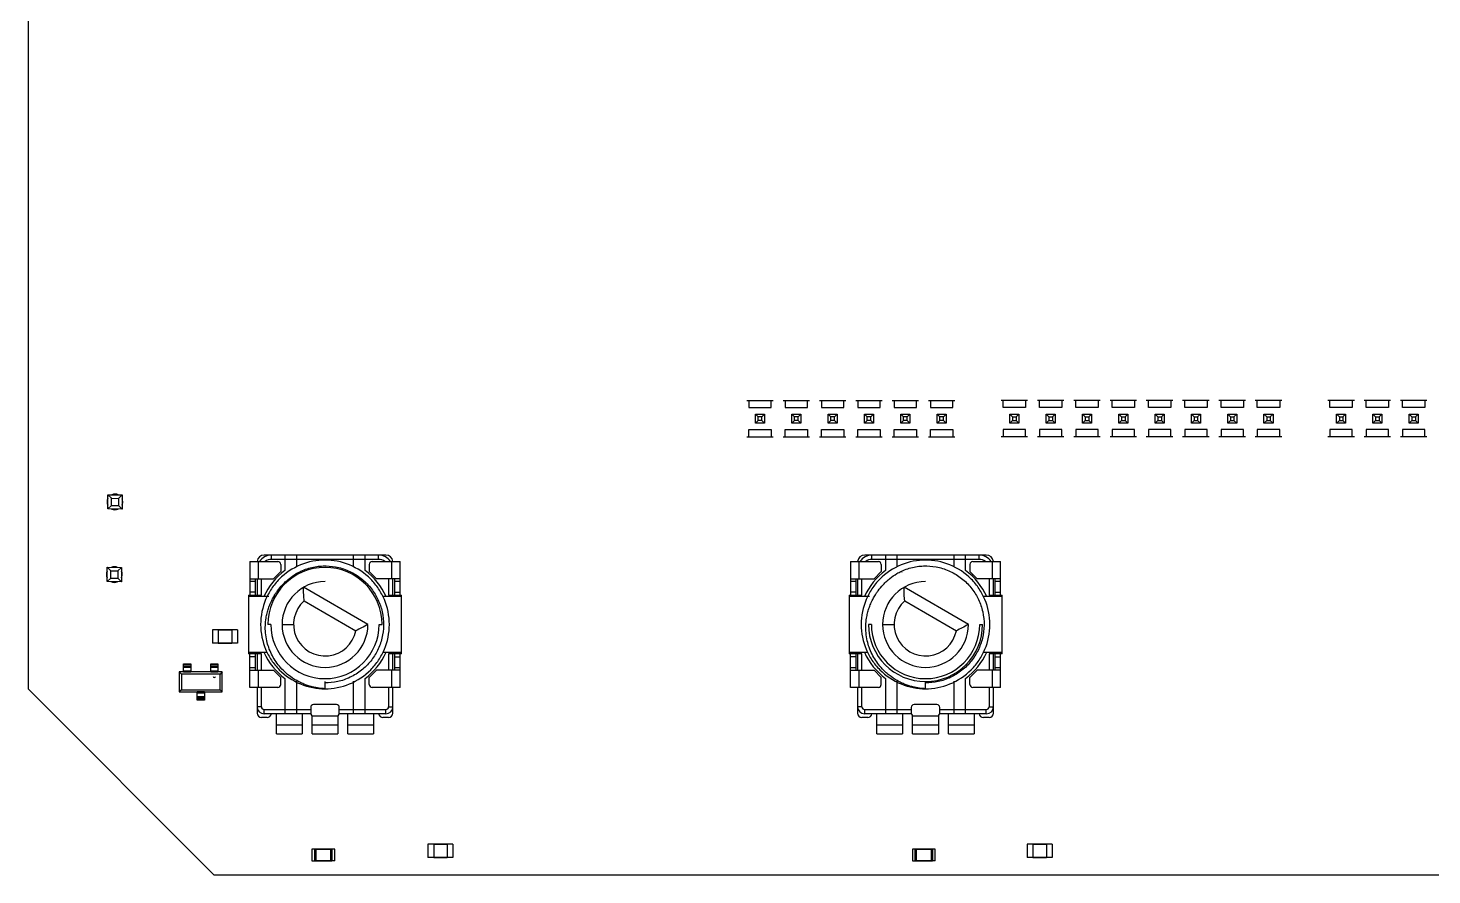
# Model space of a CAD drawing. Header units: millimetres. Extents: x -189 to 189, y -59 to 60.
# Drawn here: x -188.9 to -90.7, y -58.7 to 0.5 of the extents above; entities that cross this region are included whole.
import ezdxf

# ---------------------------------------------------------------- set-up
doc = ezdxf.new("R2010")
doc.units = ezdxf.units.MM

msp = doc.modelspace()

# ---------------------------------------------------------------- linework, layer by layer
at = {"color": 7, "linetype": 'Continuous', "lineweight": 25}
for p, q in [((-188.912, 45.74), (-188.912, -45.735)), ((-138.644, -25.557), (-136.795, -25.557)), ((-138.501, -25.557), (-138.501, -26.057)), ((-138.501, -26.057), (-136.938, -26.057)), ((-136.938, -26.057), (-136.938, -25.557)), ((-136.104, -25.557), (-134.255, -25.557)), ((-135.961, -25.557), (-135.961, -26.057)), ((-135.961, -26.057), (-134.398, -26.057)), ((-134.398, -26.057), (-134.398, -25.557)), ((-133.564, -25.557), (-131.715, -25.557)), ((-133.421, -25.557), (-133.421, -26.057)), ((-133.421, -26.057), (-131.858, -26.057)), ((-131.858, -26.057), (-131.858, -25.557)), ((-131.024, -25.557), (-129.175, -25.557)), ((-130.881, -25.557), (-130.881, -26.057)), ((-130.881, -26.057), (-129.318, -26.057)), ((-129.318, -26.057), (-129.318, -25.557)), ((-128.484, -25.557), (-126.635, -25.557)), ((-128.341, -25.557), (-128.341, -26.057)), ((-128.341, -26.057), (-126.778, -26.057)), ((-126.778, -26.057), (-126.778, -25.557)), ((-125.944, -25.557), (-124.095, -25.557)), ((-125.801, -25.557), (-125.801, -26.057)), ((-125.801, -26.057), (-124.238, -26.057)), ((-124.238, -26.057), (-124.238, -25.557)), ((-119.015, -25.557), (-120.864, -25.557)), ((-120.721, -26.057), (-120.721, -25.557)), ((-119.158, -26.057), (-120.721, -26.057)), ((-119.158, -25.557), (-119.158, -26.057)), ((-116.475, -25.557), (-118.324, -25.557)), ((-118.181, -26.057), (-118.181, -25.557)), ((-116.618, -26.057), (-118.181, -26.057)), ((-116.618, -25.557), (-116.618, -26.057)), ((-113.935, -25.557), (-115.784, -25.557)), ((-115.641, -26.057), (-115.641, -25.557)), ((-114.078, -26.057), (-115.641, -26.057)), ((-114.078, -25.557), (-114.078, -26.057)), ((-111.395, -25.557), (-113.244, -25.557)), ((-113.101, -26.057), (-113.101, -25.557)), ((-111.538, -26.057), (-113.101, -26.057)), ((-111.538, -25.557), (-111.538, -26.057)), ((-108.855, -25.557), (-110.704, -25.557)), ((-110.561, -26.057), (-110.561, -25.557)), ((-108.998, -26.057), (-110.561, -26.057)), ((-108.998, -25.557), (-108.998, -26.057)), ((-106.315, -25.557), (-108.164, -25.557)), ((-108.021, -26.057), (-108.021, -25.557)), ((-106.458, -26.057), (-108.021, -26.057)), ((-106.458, -25.557), (-106.458, -26.057)), ((-103.775, -25.557), (-105.624, -25.557)), ((-105.481, -26.057), (-105.481, -25.557)), ((-103.918, -26.057), (-105.481, -26.057)), ((-103.918, -25.557), (-103.918, -26.057)), ((-101.235, -25.557), (-103.084, -25.557)), ((-102.941, -26.057), (-102.941, -25.557)), ((-101.378, -26.057), (-102.941, -26.057)), ((-101.378, -25.557), (-101.378, -26.057)), ((-96.155, -25.557), (-98.004, -25.557)), ((-97.861, -26.057), (-97.861, -25.557)), ((-96.298, -26.057), (-97.861, -26.057)), ((-96.298, -25.557), (-96.298, -26.057)), ((-93.615, -25.557), (-95.464, -25.557)), ((-95.321, -26.057), (-95.321, -25.557)), ((-93.758, -26.057), (-95.321, -26.057)), ((-93.758, -25.557), (-93.758, -26.057)), ((-91.075, -25.557), (-92.924, -25.557)), ((-92.781, -26.057), (-92.781, -25.557)), ((-91.218, -26.057), (-92.781, -26.057)), ((-91.218, -25.557), (-91.218, -26.057)), ((-137.845, -26.702), (-138.035, -26.512)), ((-138.035, -26.512), (-137.405, -26.512)), ((-138.035, -27.142), (-138.035, -26.512)), ((-137.845, -26.952), (-138.035, -27.142)), ((-137.405, -27.142), (-138.035, -27.142)), ((-137.595, -26.702), (-137.845, -26.702)), ((-137.845, -26.952), (-137.845, -26.702)), ((-137.595, -26.952), (-137.845, -26.952)), ((-137.405, -26.512), (-137.595, -26.702)), ((-137.595, -26.952), (-137.595, -26.702)), ((-137.405, -27.142), (-137.595, -26.952)), ((-137.405, -26.512), (-137.405, -27.142)), ((-137.405, -27.142), (-137.405, -27.142)), ((-135.305, -26.702), (-135.495, -26.512)), ((-135.495, -26.512), (-134.865, -26.512)), ((-135.495, -27.142), (-135.495, -26.512)), ((-135.305, -26.952), (-135.495, -27.142)), ((-134.865, -27.142), (-135.495, -27.142)), ((-135.055, -26.702), (-135.305, -26.702)), ((-135.305, -26.952), (-135.305, -26.702)), ((-135.055, -26.952), (-135.305, -26.952)), ((-134.865, -26.512), (-135.055, -26.702)), ((-135.055, -26.952), (-135.055, -26.702)), ((-134.865, -27.142), (-135.055, -26.952)), ((-134.865, -26.512), (-134.865, -27.142)), ((-134.865, -27.142), (-134.865, -27.142)), ((-132.765, -26.702), (-132.955, -26.512)), ((-132.955, -26.512), (-132.325, -26.512)), ((-132.955, -27.142), (-132.955, -26.512)), ((-132.765, -26.952), (-132.955, -27.142)), ((-132.325, -27.142), (-132.955, -27.142)), ((-132.515, -26.702), (-132.765, -26.702)), ((-132.765, -26.952), (-132.765, -26.702)), ((-132.515, -26.952), (-132.765, -26.952)), ((-132.325, -26.512), (-132.515, -26.702)), ((-132.515, -26.952), (-132.515, -26.702)), ((-132.325, -27.142), (-132.515, -26.952)), ((-132.325, -26.512), (-132.325, -27.142)), ((-132.325, -27.142), (-132.325, -27.142)), ((-130.225, -26.702), (-130.415, -26.512)), ((-130.415, -27.142), (-130.415, -26.512)), ((-130.415, -26.512), (-129.785, -26.512)), ((-130.225, -26.952), (-130.415, -27.142)), ((-129.785, -27.142), (-130.415, -27.142)), ((-129.975, -26.702), (-130.225, -26.702)), ((-130.225, -26.952), (-130.225, -26.702)), ((-129.975, -26.952), (-130.225, -26.952)), ((-129.785, -26.512), (-129.975, -26.702)), ((-129.975, -26.952), (-129.975, -26.702)), ((-129.785, -27.142), (-129.975, -26.952)), ((-129.785, -26.512), (-129.785, -27.142)), ((-129.785, -27.142), (-129.785, -27.142)), ((-127.685, -26.702), (-127.875, -26.512)), ((-127.875, -27.142), (-127.875, -26.512)), ((-127.875, -26.512), (-127.245, -26.512)), ((-127.685, -26.952), (-127.875, -27.142)), ((-127.245, -27.142), (-127.875, -27.142)), ((-127.685, -26.952), (-127.685, -26.702)), ((-127.435, -26.702), (-127.685, -26.702)), ((-127.435, -26.952), (-127.685, -26.952)), ((-127.245, -26.512), (-127.435, -26.702)), ((-127.435, -26.952), (-127.435, -26.702)), ((-127.245, -27.142), (-127.435, -26.952)), ((-127.245, -26.512), (-127.245, -27.142)), ((-127.245, -27.142), (-127.245, -27.142)), ((-125.145, -26.702), (-125.335, -26.512)), ((-125.335, -26.512), (-124.705, -26.512)), ((-125.335, -27.142), (-125.335, -26.512)), ((-125.145, -26.952), (-125.335, -27.142)), ((-124.705, -27.142), (-125.335, -27.142)), ((-124.895, -26.702), (-125.145, -26.702)), ((-125.145, -26.952), (-125.145, -26.702)), ((-124.895, -26.952), (-125.145, -26.952)), ((-124.705, -26.512), (-124.895, -26.702)), ((-124.895, -26.952), (-124.895, -26.702)), ((-124.705, -27.142), (-124.895, -26.952)), ((-124.705, -26.512), (-124.705, -27.142)), ((-124.705, -27.142), (-124.705, -27.142)), ((-120.254, -26.512), (-120.064, -26.702)), ((-120.254, -26.512), (-119.624, -26.512)), ((-120.254, -27.142), (-120.254, -26.512)), ((-120.254, -26.512), (-120.254, -26.512)), ((-120.254, -27.142), (-120.064, -26.952)), ((-119.624, -27.142), (-120.254, -27.142)), ((-120.064, -26.702), (-120.064, -26.952)), ((-120.064, -26.702), (-119.814, -26.702)), ((-120.064, -26.952), (-119.814, -26.952)), ((-119.814, -26.702), (-119.624, -26.512)), ((-119.814, -26.702), (-119.814, -26.952)), ((-119.814, -26.952), (-119.624, -27.142)), ((-119.624, -26.512), (-119.624, -27.142)), ((-117.714, -26.512), (-117.524, -26.702)), ((-117.714, -26.512), (-117.084, -26.512)), ((-117.714, -27.142), (-117.714, -26.512)), ((-117.714, -26.512), (-117.714, -26.512)), ((-117.714, -27.142), (-117.524, -26.952)), ((-117.084, -27.142), (-117.714, -27.142)), ((-117.524, -26.702), (-117.524, -26.952)), ((-117.524, -26.702), (-117.274, -26.702)), ((-117.524, -26.952), (-117.274, -26.952)), ((-117.274, -26.702), (-117.084, -26.512)), ((-117.274, -26.702), (-117.274, -26.952)), ((-117.274, -26.952), (-117.084, -27.142)), ((-117.084, -26.512), (-117.084, -27.142)), ((-115.174, -26.512), (-114.984, -26.702)), ((-115.174, -26.512), (-114.544, -26.512)), ((-115.174, -27.142), (-115.174, -26.512)), ((-115.174, -26.512), (-115.174, -26.512)), ((-115.174, -27.142), (-114.984, -26.952)), ((-114.544, -27.142), (-115.174, -27.142)), ((-114.984, -26.702), (-114.984, -26.952)), ((-114.984, -26.702), (-114.734, -26.702)), ((-114.984, -26.952), (-114.734, -26.952)), ((-114.734, -26.702), (-114.544, -26.512)), ((-114.734, -26.702), (-114.734, -26.952)), ((-114.734, -26.952), (-114.544, -27.142)), ((-114.544, -26.512), (-114.544, -27.142)), ((-112.634, -26.512), (-112.444, -26.702)), ((-112.634, -26.512), (-112.004, -26.512)), ((-112.634, -27.142), (-112.634, -26.512)), ((-112.634, -26.512), (-112.634, -26.512)), ((-112.634, -27.142), (-112.444, -26.952)), ((-112.004, -27.142), (-112.634, -27.142)), ((-112.444, -26.702), (-112.444, -26.952)), ((-112.444, -26.702), (-112.194, -26.702)), ((-112.444, -26.952), (-112.194, -26.952)), ((-112.194, -26.702), (-112.004, -26.512)), ((-112.194, -26.702), (-112.194, -26.952)), ((-112.194, -26.952), (-112.004, -27.142)), ((-112.004, -26.512), (-112.004, -27.142)), ((-110.094, -26.512), (-109.904, -26.702)), ((-110.094, -26.512), (-109.464, -26.512)), ((-110.094, -27.142), (-110.094, -26.512)), ((-110.094, -26.512), (-110.094, -26.512)), ((-110.094, -27.142), (-109.904, -26.952)), ((-109.464, -27.142), (-110.094, -27.142)), ((-109.904, -26.702), (-109.904, -26.952)), ((-109.904, -26.702), (-109.654, -26.702)), ((-109.904, -26.952), (-109.654, -26.952)), ((-109.654, -26.702), (-109.464, -26.512)), ((-109.654, -26.702), (-109.654, -26.952)), ((-109.654, -26.952), (-109.464, -27.142)), ((-109.464, -26.512), (-109.464, -27.142)), ((-107.554, -26.512), (-107.364, -26.702)), ((-107.554, -26.512), (-106.924, -26.512)), ((-107.554, -27.142), (-107.554, -26.512)), ((-107.554, -26.512), (-107.554, -26.512)), ((-107.554, -27.142), (-107.364, -26.952)), ((-106.924, -27.142), (-107.554, -27.142)), ((-107.364, -26.702), (-107.364, -26.952)), ((-107.364, -26.702), (-107.114, -26.702)), ((-107.364, -26.952), (-107.114, -26.952)), ((-107.114, -26.702), (-106.924, -26.512)), ((-107.114, -26.702), (-107.114, -26.952)), ((-107.114, -26.952), (-106.924, -27.142)), ((-106.924, -26.512), (-106.924, -27.142)), ((-105.014, -26.512), (-104.824, -26.702)), ((-105.014, -26.512), (-104.384, -26.512)), ((-105.014, -27.142), (-105.014, -26.512)), ((-105.014, -26.512), (-105.014, -26.512)), ((-105.014, -27.142), (-104.824, -26.952)), ((-104.384, -27.142), (-105.014, -27.142)), ((-104.824, -26.702), (-104.824, -26.952)), ((-104.824, -26.702), (-104.574, -26.702)), ((-104.824, -26.952), (-104.574, -26.952)), ((-104.574, -26.702), (-104.384, -26.512)), ((-104.574, -26.702), (-104.574, -26.952)), ((-104.574, -26.952), (-104.384, -27.142)), ((-104.384, -26.512), (-104.384, -27.142)), ((-102.474, -26.512), (-102.284, -26.702)), ((-102.474, -26.512), (-101.844, -26.512)), ((-102.474, -27.142), (-102.474, -26.512)), ((-102.474, -26.512), (-102.474, -26.512)), ((-102.474, -27.142), (-102.284, -26.952)), ((-101.844, -27.142), (-102.474, -27.142)), ((-102.284, -26.702), (-102.284, -26.952)), ((-102.284, -26.702), (-102.034, -26.702)), ((-102.284, -26.952), (-102.034, -26.952)), ((-102.034, -26.702), (-101.844, -26.512)), ((-102.034, -26.702), (-102.034, -26.952)), ((-102.034, -26.952), (-101.844, -27.142)), ((-101.844, -26.512), (-101.844, -27.142)), ((-97.394, -26.512), (-97.204, -26.702)), ((-97.394, -26.512), (-96.764, -26.512)), ((-97.394, -27.142), (-97.394, -26.512)), ((-97.394, -26.512), (-97.394, -26.512)), ((-97.394, -27.142), (-97.204, -26.952)), ((-96.764, -27.142), (-97.394, -27.142)), ((-97.204, -26.702), (-97.204, -26.952)), ((-97.204, -26.702), (-96.954, -26.702)), ((-97.204, -26.952), (-96.954, -26.952)), ((-96.954, -26.702), (-96.764, -26.512)), ((-96.954, -26.702), (-96.954, -26.952)), ((-96.954, -26.952), (-96.764, -27.142)), ((-96.764, -26.512), (-96.764, -27.142)), ((-94.854, -26.512), (-94.664, -26.702)), ((-94.854, -26.512), (-94.224, -26.512)), ((-94.854, -27.142), (-94.854, -26.512)), ((-94.854, -26.512), (-94.854, -26.512)), ((-94.854, -27.142), (-94.664, -26.952)), ((-94.224, -27.142), (-94.854, -27.142)), ((-94.664, -26.702), (-94.664, -26.952)), ((-94.664, -26.702), (-94.414, -26.702)), ((-94.664, -26.952), (-94.414, -26.952)), ((-94.414, -26.702), (-94.224, -26.512)), ((-94.414, -26.702), (-94.414, -26.952)), ((-94.414, -26.952), (-94.224, -27.142)), ((-94.224, -26.512), (-94.224, -27.142)), ((-92.314, -26.512), (-92.124, -26.702)), ((-92.314, -26.512), (-91.684, -26.512)), ((-92.314, -27.142), (-92.314, -26.512)), ((-92.314, -26.512), (-92.314, -26.512)), ((-92.314, -27.142), (-92.124, -26.952)), ((-91.684, -27.142), (-92.314, -27.142)), ((-92.124, -26.702), (-92.124, -26.952)), ((-92.124, -26.702), (-91.874, -26.702)), ((-92.124, -26.952), (-91.874, -26.952)), ((-91.874, -26.702), (-91.684, -26.512)), ((-91.874, -26.702), (-91.874, -26.952)), ((-91.874, -26.952), (-91.684, -27.142)), ((-91.684, -26.512), (-91.684, -27.142)), ((-138.644, -28.097), (-136.795, -28.097)), ((-138.501, -28.097), (-138.501, -27.597)), ((-138.501, -27.597), (-136.938, -27.597)), ((-136.938, -27.597), (-136.938, -28.097)), ((-136.104, -28.097), (-134.255, -28.097)), ((-135.961, -28.097), (-135.961, -27.597)), ((-135.961, -27.597), (-134.398, -27.597)), ((-134.398, -27.597), (-134.398, -28.097)), ((-133.564, -28.097), (-131.715, -28.097)), ((-133.421, -28.097), (-133.421, -27.597)), ((-133.421, -27.597), (-131.858, -27.597)), ((-131.858, -27.597), (-131.858, -28.097)), ((-131.024, -28.097), (-129.175, -28.097)), ((-130.881, -28.097), (-130.881, -27.597)), ((-130.881, -27.597), (-129.318, -27.597)), ((-129.318, -27.597), (-129.318, -28.097)), ((-128.484, -28.097), (-126.635, -28.097)), ((-128.341, -28.097), (-128.341, -27.597)), ((-128.341, -27.597), (-126.778, -27.597)), ((-126.778, -27.597), (-126.778, -28.097)), ((-125.944, -28.097), (-124.095, -28.097)), ((-125.801, -28.097), (-125.801, -27.597)), ((-125.801, -27.597), (-124.238, -27.597)), ((-124.238, -27.597), (-124.238, -28.097)), ((-119.015, -28.097), (-120.864, -28.097)), ((-119.158, -27.597), (-120.721, -27.597)), ((-120.721, -27.597), (-120.721, -28.097)), ((-119.158, -28.097), (-119.158, -27.597)), ((-116.475, -28.097), (-118.324, -28.097)), ((-118.181, -27.597), (-118.181, -28.097)), ((-116.618, -27.597), (-118.181, -27.597)), ((-116.618, -28.097), (-116.618, -27.597)), ((-113.935, -28.097), (-115.784, -28.097)), ((-115.641, -27.597), (-115.641, -28.097)), ((-114.078, -27.597), (-115.641, -27.597)), ((-114.078, -28.097), (-114.078, -27.597)), ((-111.395, -28.097), (-113.244, -28.097)), ((-113.101, -27.597), (-113.101, -28.097)), ((-111.538, -27.597), (-113.101, -27.597)), ((-111.538, -28.097), (-111.538, -27.597)), ((-108.855, -28.097), (-110.704, -28.097)), ((-110.561, -27.597), (-110.561, -28.097)), ((-108.998, -27.597), (-110.561, -27.597)), ((-108.998, -28.097), (-108.998, -27.597)), ((-106.315, -28.097), (-108.164, -28.097)), ((-108.021, -27.597), (-108.021, -28.097)), ((-106.458, -27.597), (-108.021, -27.597)), ((-106.458, -28.097), (-106.458, -27.597)), ((-103.775, -28.097), (-105.624, -28.097)), ((-103.918, -27.597), (-105.481, -27.597)), ((-105.481, -27.597), (-105.481, -28.097)), ((-103.918, -28.097), (-103.918, -27.597)), ((-101.235, -28.097), (-103.084, -28.097)), ((-101.378, -27.597), (-102.941, -27.597)), ((-102.941, -27.597), (-102.941, -28.097)), ((-101.378, -28.097), (-101.378, -27.597)), ((-96.155, -28.097), (-98.004, -28.097)), ((-96.298, -27.597), (-97.861, -27.597)), ((-97.861, -27.597), (-97.861, -28.097)), ((-96.298, -28.097), (-96.298, -27.597)), ((-93.615, -28.097), (-95.464, -28.097)), ((-93.758, -27.597), (-95.321, -27.597)), ((-95.321, -27.597), (-95.321, -28.097)), ((-93.758, -28.097), (-93.758, -27.597)), ((-91.075, -28.097), (-92.924, -28.097)), ((-91.218, -27.597), (-92.781, -27.597)), ((-92.781, -27.597), (-92.781, -28.097)), ((-91.218, -28.097), (-91.218, -27.597)), ((-183.341, -33.148), (-183.333, -32.148)), ((-183.333, -32.148), (-183.085, -32.4)), ((-183.333, -32.148), (-182.333, -32.156)), ((-183.089, -32.9), (-183.085, -32.4)), ((-183.085, -32.4), (-182.585, -32.404)), ((-182.585, -32.404), (-182.333, -32.156)), ((-182.333, -32.156), (-182.341, -33.156)), ((-183.387, -32.647), (-183.387, -32.647)), ((-183.341, -33.148), (-183.089, -32.9)), ((-182.341, -33.156), (-183.341, -33.148)), ((-183.089, -32.9), (-182.589, -32.904)), ((-182.585, -32.404), (-182.589, -32.904)), ((-182.589, -32.904), (-182.341, -33.156)), ((-182.287, -32.657), (-182.287, -32.657)), ((-183.386, -38.227), (-183.377, -37.227)), ((-183.377, -37.227), (-183.129, -37.48)), ((-183.377, -37.227), (-182.377, -37.236)), ((-182.629, -37.484), (-182.377, -37.236)), ((-182.377, -37.236), (-182.386, -38.236)), ((-173.396, -36.821), (-171.446, -36.821)), ((-173.396, -36.821), (-173.396, -39.171)), ((-172.796, -38.021), (-172.796, -36.821)), ((-163.896, -36.371), (-172.396, -36.371)), ((-171.896, -36.671), (-171.896, -36.371)), ((-164.396, -36.671), (-171.896, -36.671)), ((-171.246, -37.021), (-171.246, -37.521)), ((-170.946, -36.371), (-170.946, -37.447)), ((-170.146, -36.371), (-170.146, -37.19)), ((-166.146, -37.19), (-166.146, -36.371)), ((-165.346, -37.447), (-165.346, -36.371)), ((-165.046, -37.021), (-165.046, -37.521)), ((-164.846, -36.821), (-162.896, -36.821)), ((-164.396, -36.671), (-164.396, -36.371)), ((-163.496, -36.821), (-163.496, -38.021)), ((-162.896, -39.171), (-162.896, -36.821)), ((-131.396, -36.821), (-129.446, -36.821)), ((-131.396, -36.821), (-131.396, -39.171)), ((-130.796, -38.021), (-130.796, -36.821)), ((-121.896, -36.371), (-130.396, -36.371)), ((-129.896, -36.671), (-129.896, -36.371)), ((-122.396, -36.671), (-129.896, -36.671)), ((-129.246, -37.021), (-129.246, -37.521)), ((-128.946, -36.371), (-128.946, -37.447)), ((-128.146, -36.371), (-128.146, -37.19)), ((-124.146, -37.19), (-124.146, -36.371)), ((-123.346, -37.447), (-123.346, -36.371)), ((-123.046, -37.021), (-123.046, -37.521)), ((-122.846, -36.821), (-120.896, -36.821)), ((-122.396, -36.671), (-122.396, -36.371)), ((-121.496, -36.821), (-121.496, -38.021)), ((-120.896, -39.171), (-120.896, -36.821)), ((-183.431, -37.727), (-183.431, -37.727)), ((-183.386, -38.227), (-183.133, -37.98)), ((-182.386, -38.236), (-183.386, -38.227)), ((-183.133, -37.98), (-183.129, -37.48)), ((-183.133, -37.98), (-182.633, -37.984)), ((-183.129, -37.48), (-182.629, -37.484)), ((-182.629, -37.484), (-182.633, -37.984)), ((-182.633, -37.984), (-182.386, -38.236)), ((-182.331, -37.737), (-182.331, -37.737)), ((-173.396, -38.021), (-171.746, -38.021)), ((-172.996, -38.221), (-173.396, -38.221)), ((-172.996, -39.166), (-172.996, -38.021)), ((-172.896, -38.021), (-172.896, -39.171)), ((-172.596, -39.171), (-172.596, -38.021)), ((-171.246, -37.521), (-171.746, -38.021)), ((-169.785, -37.584), (-169.828, -37.489)), ((-164.546, -38.021), (-165.046, -37.521)), ((-162.896, -38.021), (-164.546, -38.021)), ((-163.696, -38.021), (-163.696, -39.171)), ((-163.396, -39.171), (-163.396, -38.021)), ((-163.296, -38.021), (-163.296, -39.166)), ((-162.896, -38.221), (-163.296, -38.221)), ((-131.396, -38.021), (-129.746, -38.021)), ((-130.996, -38.221), (-131.396, -38.221)), ((-130.996, -39.166), (-130.996, -38.021)), ((-130.896, -38.021), (-130.896, -39.171)), ((-130.596, -39.171), (-130.596, -38.021)), ((-129.246, -37.521), (-129.746, -38.021)), ((-127.785, -37.584), (-127.828, -37.489)), ((-122.546, -38.021), (-123.046, -37.521)), ((-120.896, -38.021), (-122.546, -38.021)), ((-121.696, -38.021), (-121.696, -39.171)), ((-121.396, -39.171), (-121.396, -38.021)), ((-121.296, -38.021), (-121.296, -39.166)), ((-120.896, -38.221), (-121.296, -38.221)), ((-173.496, -39.171), (-173.496, -43.271)), ((-173.496, -39.171), (-172.596, -39.171)), ((-172.073, -39.271), (-173.496, -39.271)), ((-172.996, -38.966), (-173.396, -38.966)), ((-173.396, -39.166), (-172.996, -39.166)), ((-165.146, -41.221), (-169.646, -38.623)), ((-162.796, -39.271), (-164.111, -39.271)), ((-163.696, -39.171), (-162.796, -39.171)), ((-163.296, -38.966), (-162.896, -38.966)), ((-163.296, -39.166), (-162.896, -39.166)), ((-162.796, -43.271), (-162.796, -39.171)), ((-131.496, -39.171), (-131.496, -43.271)), ((-131.496, -39.171), (-130.596, -39.171)), ((-130.073, -39.271), (-131.496, -39.271)), ((-130.996, -38.966), (-131.396, -38.966)), ((-131.396, -39.166), (-130.996, -39.166)), ((-123.146, -41.221), (-127.646, -38.623)), ((-120.796, -39.271), (-122.111, -39.271)), ((-121.696, -39.171), (-120.796, -39.171)), ((-121.296, -38.966), (-120.896, -38.966)), ((-121.296, -39.166), (-120.896, -39.166)), ((-120.796, -43.271), (-120.796, -39.171)), ((-169.602, -39.572), (-165.989, -41.658)), ((-127.602, -39.572), (-123.989, -41.658)), ((-171.936, -41.221), (-172.136, -41.221)), ((-171.146, -41.221), (-170.346, -41.221)), ((-164.356, -41.221), (-164.156, -41.221)), ((-129.936, -41.221), (-130.136, -41.221)), ((-129.146, -41.221), (-128.346, -41.221)), ((-122.356, -41.221), (-122.156, -41.221)), ((-176.021, -41.592), (-176.021, -42.542)), ((-175.621, -41.592), (-176.021, -41.592)), ((-175.621, -41.592), (-175.621, -42.542)), ((-175.621, -41.593), (-174.671, -41.593)), ((-174.671, -41.594), (-175.621, -41.594)), ((-174.671, -41.592), (-174.671, -42.542)), ((-174.271, -41.592), (-174.671, -41.592)), ((-174.271, -41.592), (-174.271, -42.542)), ((-175.621, -42.542), (-176.021, -42.542)), ((-174.671, -42.541), (-175.621, -42.541)), ((-175.621, -42.541), (-174.671, -42.541)), ((-174.271, -42.542), (-174.671, -42.542)), ((-173.496, -43.171), (-172.195, -43.171)), ((-164.136, -43.171), (-162.796, -43.171)), ((-131.496, -43.171), (-130.195, -43.171)), ((-122.136, -43.171), (-120.796, -43.171)), ((-178.04, -43.967), (-177.532, -43.967)), ((-178.04, -44.053), (-178.04, -43.967)), ((-178.04, -44.053), (-177.532, -44.053)), ((-177.532, -44.179), (-178.04, -44.179)), ((-178.04, -44.206), (-178.04, -44.179)), ((-177.532, -43.967), (-177.532, -44.053)), ((-177.532, -44.179), (-177.532, -44.206)), ((-176.14, -43.967), (-175.632, -43.967)), ((-176.14, -44.053), (-176.14, -43.967)), ((-176.14, -44.053), (-175.632, -44.053)), ((-175.632, -44.179), (-176.14, -44.179)), ((-176.14, -44.206), (-176.14, -44.179)), ((-175.632, -43.967), (-175.632, -44.053)), ((-175.632, -44.179), (-175.632, -44.206)), ((-172.596, -43.271), (-173.496, -43.271)), ((-173.396, -45.621), (-173.396, -43.271)), ((-172.996, -43.276), (-173.396, -43.276)), ((-172.996, -43.476), (-173.396, -43.476)), ((-172.996, -44.421), (-172.996, -43.276)), ((-172.896, -43.271), (-172.896, -44.421)), ((-172.596, -44.421), (-172.596, -43.271)), ((-163.696, -43.271), (-163.696, -44.421)), ((-162.796, -43.271), (-163.696, -43.271)), ((-163.396, -44.421), (-163.396, -43.271)), ((-162.896, -43.276), (-163.296, -43.276)), ((-163.296, -43.276), (-163.296, -44.421)), ((-163.296, -43.476), (-162.896, -43.476)), ((-162.896, -45.621), (-162.896, -43.271)), ((-130.596, -43.271), (-131.496, -43.271)), ((-131.396, -45.621), (-131.396, -43.271)), ((-130.996, -43.276), (-131.396, -43.276)), ((-130.996, -43.476), (-131.396, -43.476)), ((-130.996, -44.421), (-130.996, -43.276)), ((-130.896, -43.271), (-130.896, -44.421)), ((-130.596, -44.421), (-130.596, -43.271)), ((-120.796, -43.271), (-121.696, -43.271)), ((-121.696, -43.271), (-121.696, -44.421)), ((-121.396, -44.421), (-121.396, -43.271)), ((-120.896, -43.276), (-121.296, -43.276)), ((-121.296, -43.276), (-121.296, -44.421)), ((-121.296, -43.476), (-120.896, -43.476)), ((-120.896, -45.621), (-120.896, -43.271)), ((-178.335, -44.544), (-178.335, -45.94)), ((-178.182, -44.697), (-178.335, -44.544)), ((-175.337, -44.544), (-178.335, -44.544)), ((-178.182, -44.697), (-178.182, -45.788)), ((-175.489, -44.697), (-178.182, -44.697)), ((-178.04, -44.206), (-177.532, -44.206)), ((-178.04, -44.543), (-178.04, -44.457)), ((-178.04, -44.457), (-177.532, -44.457)), ((-178.04, -44.543), (-177.532, -44.544)), ((-177.532, -44.457), (-177.532, -44.544)), ((-176.14, -44.206), (-175.632, -44.206)), ((-176.14, -44.543), (-176.14, -44.457)), ((-176.14, -44.457), (-175.632, -44.457)), ((-176.14, -44.543), (-175.632, -44.544)), ((-175.632, -44.457), (-175.632, -44.544)), ((-175.337, -44.544), (-175.489, -44.697)), ((-175.489, -45.788), (-175.489, -44.697)), ((-175.337, -45.94), (-175.337, -44.544)), ((-173.396, -44.221), (-172.996, -44.221)), ((-173.396, -44.421), (-171.746, -44.421)), ((-172.796, -45.621), (-172.796, -44.421)), ((-171.746, -44.421), (-171.246, -44.921)), ((-171.246, -45.421), (-171.246, -44.921)), ((-170.946, -44.996), (-170.946, -47.471)), ((-165.346, -47.471), (-165.346, -44.996)), ((-165.046, -44.921), (-164.546, -44.421)), ((-165.046, -45.421), (-165.046, -44.921)), ((-162.896, -44.421), (-164.546, -44.421)), ((-163.496, -44.421), (-163.496, -45.621)), ((-163.296, -44.221), (-162.896, -44.221)), ((-131.396, -44.221), (-130.996, -44.221)), ((-131.396, -44.421), (-129.746, -44.421)), ((-130.796, -45.621), (-130.796, -44.421)), ((-129.746, -44.421), (-129.246, -44.921)), ((-129.246, -45.421), (-129.246, -44.921)), ((-128.946, -44.996), (-128.946, -47.471)), ((-123.346, -47.471), (-123.346, -44.996)), ((-123.046, -44.921), (-122.546, -44.421)), ((-123.046, -45.421), (-123.046, -44.921)), ((-120.896, -44.421), (-122.546, -44.421)), ((-121.496, -44.421), (-121.496, -45.621)), ((-121.296, -44.221), (-120.896, -44.221)), ((-188.912, -45.735), (-175.912, -58.735)), ((-178.182, -45.788), (-178.335, -45.94)), ((-178.335, -45.94), (-175.337, -45.94)), ((-178.182, -45.788), (-175.489, -45.788)), ((-177.09, -46.027), (-177.09, -45.941)), ((-176.582, -45.941), (-177.09, -45.941)), ((-176.582, -46.027), (-177.09, -46.027)), ((-176.582, -45.941), (-176.582, -46.027)), ((-175.489, -45.788), (-175.337, -45.94)), ((-171.446, -45.621), (-173.396, -45.621)), ((-172.896, -45.621), (-172.896, -47.421)), ((-172.596, -46.971), (-172.596, -45.621)), ((-170.146, -45.19), (-170.146, -47.471)), ((-168.146, -45.721), (-168.146, -45.211)), ((-166.146, -47.471), (-166.146, -45.19)), ((-162.896, -45.621), (-164.846, -45.621)), ((-163.696, -45.621), (-163.696, -46.971)), ((-163.396, -47.421), (-163.396, -45.621)), ((-129.446, -45.621), (-131.396, -45.621)), ((-130.896, -45.621), (-130.896, -47.421)), ((-130.596, -46.971), (-130.596, -45.621)), ((-128.146, -45.19), (-128.146, -47.471)), ((-126.146, -45.721), (-126.146, -45.211)), ((-124.146, -47.471), (-124.146, -45.19)), ((-120.896, -45.621), (-122.846, -45.621)), ((-121.696, -45.621), (-121.696, -46.971)), ((-121.396, -47.421), (-121.396, -45.621)), ((-176.582, -46.278), (-177.09, -46.278)), ((-177.09, -46.305), (-177.09, -46.278)), ((-177.09, -46.305), (-176.582, -46.305)), ((-176.582, -46.431), (-177.09, -46.431)), ((-177.09, -46.517), (-177.09, -46.431)), ((-176.582, -46.517), (-177.09, -46.517)), ((-176.582, -46.278), (-176.582, -46.305)), ((-176.582, -46.431), (-176.582, -46.517)), ((-172.596, -46.971), (-172.896, -46.971)), ((-169.146, -47.021), (-169.146, -47.421)), ((-167.346, -46.821), (-168.946, -46.821)), ((-167.146, -47.421), (-167.146, -47.021)), ((-163.696, -46.971), (-163.396, -46.971)), ((-130.596, -46.971), (-130.896, -46.971)), ((-127.146, -47.021), (-127.146, -47.421)), ((-125.346, -46.821), (-126.946, -46.821)), ((-125.146, -47.421), (-125.146, -47.021)), ((-121.696, -46.971), (-121.396, -46.971)), ((-172.191, -47.721), (-172.596, -47.721)), ((-172.396, -47.171), (-169.146, -47.171)), ((-172.396, -47.471), (-172.396, -47.171)), ((-169.139, -47.471), (-172.396, -47.471)), ((-171.546, -48.871), (-171.546, -47.471)), ((-169.746, -47.471), (-169.746, -48.871)), ((-169.046, -48.871), (-169.046, -47.595)), ((-168.946, -47.621), (-167.346, -47.621)), ((-167.246, -47.595), (-167.246, -48.871)), ((-163.896, -47.471), (-167.152, -47.471)), ((-167.146, -47.171), (-163.896, -47.171)), ((-166.546, -48.871), (-166.546, -47.471)), ((-164.746, -47.471), (-164.746, -48.871)), ((-163.696, -47.721), (-164.1, -47.721)), ((-163.896, -47.471), (-163.896, -47.171)), ((-130.191, -47.721), (-130.596, -47.721)), ((-130.396, -47.171), (-127.146, -47.171)), ((-130.396, -47.471), (-130.396, -47.171)), ((-127.139, -47.471), (-130.396, -47.471)), ((-129.546, -48.871), (-129.546, -47.471)), ((-127.746, -47.471), (-127.746, -48.871)), ((-127.046, -48.871), (-127.046, -47.595)), ((-126.946, -47.621), (-125.346, -47.621)), ((-125.246, -47.595), (-125.246, -48.871)), ((-121.896, -47.471), (-125.152, -47.471)), ((-125.146, -47.171), (-121.896, -47.171)), ((-124.546, -48.871), (-124.546, -47.471)), ((-122.746, -47.471), (-122.746, -48.871)), ((-121.696, -47.721), (-122.1, -47.721)), ((-121.896, -47.471), (-121.896, -47.171)), ((-169.746, -48.271), (-171.546, -48.271)), ((-171.546, -48.871), (-169.746, -48.871)), ((-167.246, -48.271), (-169.046, -48.271)), ((-169.046, -48.871), (-167.246, -48.871)), ((-164.746, -48.271), (-166.546, -48.271)), ((-166.546, -48.871), (-164.746, -48.871)), ((-127.746, -48.271), (-129.546, -48.271)), ((-129.546, -48.871), (-127.746, -48.871)), ((-125.246, -48.271), (-127.046, -48.271)), ((-127.046, -48.871), (-125.246, -48.871)), ((-122.746, -48.271), (-124.546, -48.271)), ((-124.546, -48.871), (-122.746, -48.871)), ((-169.066, -56.943), (-169.066, -57.743)), ((-168.766, -56.943), (-169.066, -56.943)), ((-168.866, -57.743), (-168.866, -56.943)), ((-167.666, -56.944), (-168.866, -56.944)), ((-168.865, -56.945), (-167.667, -56.945)), ((-168.865, -57.741), (-168.865, -56.945)), ((-168.82, -56.945), (-168.82, -57.741)), ((-168.77, -57.741), (-168.77, -56.945)), ((-168.766, -56.944), (-168.766, -56.943)), ((-167.466, -56.943), (-167.766, -56.943)), ((-167.766, -56.943), (-167.766, -56.944)), ((-167.761, -56.945), (-167.761, -57.741)), ((-167.711, -57.741), (-167.711, -56.945)), ((-167.667, -56.945), (-167.667, -57.741)), ((-167.666, -56.943), (-167.666, -57.743)), ((-167.466, -57.743), (-167.466, -56.943)), ((-160.946, -56.578), (-160.946, -57.528)), ((-160.546, -56.578), (-160.946, -56.578)), ((-160.546, -56.578), (-160.546, -57.528)), ((-160.546, -56.579), (-159.596, -56.579)), ((-159.596, -56.58), (-160.546, -56.58)), ((-159.596, -56.578), (-159.596, -57.528)), ((-159.196, -56.578), (-159.596, -56.578)), ((-159.196, -56.578), (-159.196, -57.528)), ((-127.066, -56.943), (-127.066, -57.743)), ((-126.766, -56.943), (-127.066, -56.943)), ((-126.866, -57.743), (-126.866, -56.943)), ((-125.666, -56.944), (-126.866, -56.944)), ((-126.865, -56.945), (-125.667, -56.945)), ((-126.865, -57.741), (-126.865, -56.945)), ((-126.82, -56.945), (-126.82, -57.741)), ((-126.77, -57.741), (-126.77, -56.945)), ((-126.766, -56.944), (-126.766, -56.943)), ((-125.466, -56.943), (-125.766, -56.943)), ((-125.766, -56.943), (-125.766, -56.944)), ((-125.761, -56.945), (-125.761, -57.741)), ((-125.711, -57.741), (-125.711, -56.945)), ((-125.667, -56.945), (-125.667, -57.741)), ((-125.666, -56.943), (-125.666, -57.743)), ((-125.466, -57.743), (-125.466, -56.943)), ((-119.036, -56.578), (-119.036, -57.528)), ((-118.636, -56.578), (-119.036, -56.578)), ((-118.636, -56.578), (-118.636, -57.528)), ((-118.636, -56.579), (-117.686, -56.579)), ((-117.686, -56.58), (-118.636, -56.58)), ((-117.686, -56.578), (-117.686, -57.528)), ((-117.286, -56.578), (-117.686, -56.578)), ((-117.286, -56.578), (-117.286, -57.528)), ((-169.066, -57.743), (-168.766, -57.743)), ((-168.866, -57.742), (-167.666, -57.742)), ((-167.667, -57.741), (-168.865, -57.741)), ((-168.766, -57.743), (-168.766, -57.742)), ((-167.766, -57.743), (-167.766, -57.742)), ((-167.466, -57.743), (-167.766, -57.743)), ((-160.546, -57.528), (-160.946, -57.528)), ((-159.596, -57.527), (-160.546, -57.527)), ((-160.546, -57.527), (-159.596, -57.527)), ((-159.196, -57.528), (-159.596, -57.528)), ((-127.066, -57.743), (-126.766, -57.743)), ((-126.866, -57.742), (-125.666, -57.742)), ((-125.667, -57.741), (-126.865, -57.741)), ((-126.766, -57.743), (-126.766, -57.742)), ((-125.766, -57.743), (-125.766, -57.742)), ((-125.466, -57.743), (-125.766, -57.743)), ((-118.636, -57.528), (-119.036, -57.528)), ((-117.686, -57.527), (-118.636, -57.527)), ((-118.636, -57.527), (-117.686, -57.527)), ((-117.286, -57.528), (-117.686, -57.528)), ((-175.912, -58.735), (175.912, -58.735))]:
    msp.add_line(p, q, dxfattribs=at)
for centre, radius, start, end in [((-182.837, -32.652), 0.55, 64.88002, 114.11997), ((-182.837, -32.652), 0.55, 154.88002, 204.11997), ((-182.837, -32.652), 0.55, 179.49999, 204.11997), ((-182.837, -32.652), 0.55, 244.88002, 294.11997), ((-182.837, -32.652), 0.55, 244.88002, 294.11997), ((-182.837, -32.652), 0.55, 334.88002, 24.11997), ((-182.837, -32.652), 0.55, 334.88002, 359.49999), ((-182.881, -37.732), 0.55, 64.88002, 114.11997), ((-172.396, -36.871), 0.5, 90, 174.26083), ((-171.896, -37.371), 1, 90, 146.63299), ((-171.896, -37.371), 0.7, 90, 128.21321), ((-168.146, -41.221), 3.99, 0, 180), ((-171.446, -37.021), 0.2, 0, 90), ((-164.846, -37.021), 0.2, 90, 180), ((-164.396, -37.371), 1, 33.36701, 90), ((-164.396, -37.371), 0.7, 51.78679, 90), ((-163.896, -36.871), 0.5, 5.73917, 90), ((-130.396, -36.871), 0.5, 90, 174.26083), ((-129.896, -37.371), 1, 90, 146.63299), ((-129.896, -37.371), 0.7, 90, 128.21321), ((-129.446, -37.021), 0.2, 0, 90), ((-122.846, -37.021), 0.2, 90, 180), ((-122.396, -37.371), 1, 33.36701, 90), ((-122.396, -37.371), 0.7, 51.78679, 90), ((-121.896, -36.871), 0.5, 5.73917, 90), ((-182.881, -37.732), 0.55, 154.88002, 204.11997), ((-182.881, -37.732), 0.55, 179.49999, 204.11997), ((-182.881, -37.732), 0.55, 244.88002, 294.11997), ((-182.881, -37.732), 0.55, 244.88002, 294.11997), ((-182.881, -37.732), 0.55, 334.88002, 24.11997), ((-182.881, -37.732), 0.55, 334.88002, 359.49999), ((-168.146, -41.221), 4.7, 126.56574, 155.48738), ((-168.146, -41.221), 3, 90, 0), ((-168.146, -41.221), 4.7, 24.51262, 53.43426), ((-126.146, -41.221), 4.7, 126.56574, 155.48738), ((-126.146, -41.221), 3, 90, 0), ((-126.146, -41.221), 4.7, 24.51262, 53.43426), ((-168.146, -41.221), 2.2, 131.447, 348.553), ((-126.146, -41.221), 2.2, 131.447, 348.553), ((-168.146, -41.221), 3.79, 180, 0), ((-126.146, -41.221), 3.99, 180, 0), ((-126.146, -41.221), 3.79, 180, 0), ((-168.146, -41.221), 4.7, 204.51262, 233.43426), ((-168.146, -41.221), 4.7, 306.56574, 335.48738), ((-126.146, -41.221), 4.7, 204.51262, 233.43426), ((-126.146, -41.221), 4.7, 306.56574, 335.48738), ((-175.886, -44.85), 0.0749, 180.00001, 0.00001), ((-171.446, -45.421), 0.2, 270, 360), ((-164.846, -45.421), 0.2, 180, 270), ((-129.446, -45.421), 0.2, 270, 0), ((-122.846, -45.421), 0.2, 180, 270), ((-172.396, -46.971), 0.5, 180, 270), ((-172.396, -46.971), 0.2, 180, 270), ((-168.946, -47.021), 0.2, 90, 180), ((-167.346, -47.021), 0.2, 360, 90), ((-163.896, -46.971), 0.2, 270, 0), ((-163.896, -46.971), 0.5, 270, 360), ((-130.396, -46.971), 0.5, 180, 270), ((-130.396, -46.971), 0.2, 180, 270), ((-126.946, -47.021), 0.2, 90, 180), ((-125.346, -47.021), 0.2, 0, 90), ((-121.896, -46.971), 0.2, 270, 360), ((-121.896, -46.971), 0.5, 270, 0), ((-172.596, -47.421), 0.3, 180, 270), ((-172.191, -47.421), 0.3, 270, 350.40593), ((-168.946, -47.421), 0.2, 180, 270), ((-167.346, -47.421), 0.2, 270, 0), ((-164.1, -47.421), 0.3, 189.59407, 270), ((-163.696, -47.421), 0.3, 270, 360), ((-130.596, -47.421), 0.3, 180, 270), ((-130.191, -47.421), 0.3, 270, 350.40593), ((-126.946, -47.421), 0.2, 180, 270), ((-125.346, -47.421), 0.2, 270, 360), ((-122.1, -47.421), 0.3, 189.59407, 270), ((-121.696, -47.421), 0.3, 270, 0)]:
    msp.add_arc(centre, radius, start, end, dxfattribs=at)
for points, knots in [([(-163.646, -41.221), (-163.646, -40.619), (-163.771, -40.018), (-164.051, -39.349), (-164.113, -39.22), (-164.247, -38.97), (-164.319, -38.85), (-164.556, -38.493), (-164.741, -38.264), (-165.366, -37.633), (-165.88, -37.287), (-166.991, -36.831), (-167.583, -36.721), (-168.708, -36.721), (-169.301, -36.831), (-170.411, -37.287), (-170.925, -37.633), (-171.551, -38.264), (-171.735, -38.493), (-171.972, -38.85), (-172.044, -38.97), (-172.178, -39.22), (-172.24, -39.349), (-172.52, -40.018), (-172.646, -40.619), (-172.646, -41.221)], [0, 0, 0, 0, 0.125, 0.125, 0.15625, 0.15625, 0.1875, 0.1875, 0.25, 0.25, 0.375, 0.375, 0.5, 0.5, 0.625, 0.625, 0.75, 0.75, 0.8125, 0.8125, 0.84375, 0.84375, 0.875, 0.875, 1, 1, 1, 1]), ([(-169.828, -37.489), (-169.545, -37.361), (-169.249, -37.267), (-168.803, -37.178), (-168.654, -37.156), (-168.358, -37.13), (-168.212, -37.125), (-167.774, -37.134), (-167.475, -37.171), (-166.882, -37.316), (-166.589, -37.422), (-166.032, -37.701), (-165.769, -37.873), (-165.294, -38.268), (-165.081, -38.491), (-164.807, -38.847), (-164.723, -38.97), (-164.572, -39.22), (-164.503, -39.348), (-164.314, -39.751), (-164.214, -40.04), (-164.081, -40.641), (-164.049, -40.953), (-164.055, -41.575), (-164.094, -41.886), (-164.239, -42.483), (-164.344, -42.769), (-164.54, -43.166), (-164.611, -43.292), (-164.768, -43.54), (-164.855, -43.661), (-165.137, -44.014), (-165.355, -44.233), (-165.839, -44.618), (-166.106, -44.785), (-166.667, -45.052), (-166.962, -45.152), (-167.556, -45.284), (-167.855, -45.315), (-168.146, -45.315)], [0, 0, 0, 0, 0.0625, 0.0625, 0.09375, 0.09375, 0.125, 0.125, 0.1875, 0.1875, 0.25, 0.25, 0.3125, 0.3125, 0.375, 0.375, 0.40625, 0.40625, 0.4375, 0.4375, 0.5, 0.5, 0.5625, 0.5625, 0.625, 0.625, 0.6875, 0.6875, 0.71875, 0.71875, 0.75, 0.75, 0.8125, 0.8125, 0.875, 0.875, 0.9375, 0.9375, 1, 1, 1, 1]), ([(-121.646, -41.221), (-121.646, -40.619), (-121.771, -40.018), (-122.051, -39.349), (-122.113, -39.22), (-122.247, -38.97), (-122.319, -38.85), (-122.556, -38.493), (-122.741, -38.264), (-123.366, -37.633), (-123.88, -37.287), (-124.991, -36.831), (-125.583, -36.721), (-126.708, -36.721), (-127.301, -36.831), (-128.411, -37.287), (-128.925, -37.633), (-129.551, -38.264), (-129.735, -38.493), (-129.972, -38.85), (-130.044, -38.97), (-130.178, -39.22), (-130.24, -39.349), (-130.52, -40.018), (-130.646, -40.619), (-130.646, -41.221)], [0, 0, 0, 0, 0.125, 0.125, 0.15625, 0.15625, 0.1875, 0.1875, 0.25, 0.25, 0.375, 0.375, 0.5, 0.5, 0.625, 0.625, 0.75, 0.75, 0.8125, 0.8125, 0.84375, 0.84375, 0.875, 0.875, 1, 1, 1, 1]), ([(-127.828, -37.489), (-127.545, -37.361), (-127.249, -37.267), (-126.803, -37.178), (-126.654, -37.156), (-126.358, -37.13), (-126.212, -37.125), (-125.774, -37.134), (-125.475, -37.171), (-124.882, -37.316), (-124.589, -37.422), (-124.032, -37.701), (-123.769, -37.873), (-123.294, -38.268), (-123.081, -38.491), (-122.807, -38.847), (-122.723, -38.97), (-122.572, -39.22), (-122.503, -39.348), (-122.314, -39.751), (-122.214, -40.04), (-122.081, -40.641), (-122.049, -40.953), (-122.055, -41.575), (-122.094, -41.886), (-122.239, -42.483), (-122.344, -42.769), (-122.54, -43.166), (-122.611, -43.292), (-122.768, -43.54), (-122.855, -43.661), (-123.137, -44.014), (-123.355, -44.233), (-123.839, -44.618), (-124.106, -44.785), (-124.667, -45.052), (-124.962, -45.152), (-125.556, -45.284), (-125.855, -45.315), (-126.146, -45.315)], [0, 0, 0, 0, 0.0625, 0.0625, 0.09375, 0.09375, 0.125, 0.125, 0.1875, 0.1875, 0.25, 0.25, 0.3125, 0.3125, 0.375, 0.375, 0.40625, 0.40625, 0.4375, 0.4375, 0.5, 0.5, 0.5625, 0.5625, 0.625, 0.625, 0.6875, 0.6875, 0.71875, 0.71875, 0.75, 0.75, 0.8125, 0.8125, 0.875, 0.875, 0.9375, 0.9375, 1, 1, 1, 1]), ([(-171.978, -39.781), (-171.952, -39.722), (-171.889, -39.58), (-171.768, -39.34), (-171.624, -39.095), (-171.41, -38.782), (-171.163, -38.482), (-170.877, -38.202), (-170.563, -37.937), (-170.221, -37.699), (-169.938, -37.548), (-169.828, -37.489)], [0, 0, 0, 0, 0.061016, 0.145066, 0.251233, 0.325596, 0.499657, 0.612852, 0.699935, 0.883161, 1, 1, 1, 1]), ([(-129.978, -39.781), (-129.952, -39.722), (-129.889, -39.58), (-129.768, -39.34), (-129.624, -39.095), (-129.41, -38.782), (-129.163, -38.482), (-128.877, -38.202), (-128.563, -37.937), (-128.221, -37.699), (-127.938, -37.548), (-127.828, -37.489)], [0, 0, 0, 0, 0.061016, 0.145066, 0.251233, 0.325596, 0.499657, 0.612852, 0.699935, 0.883161, 1, 1, 1, 1]), ([(-169.602, -39.572), (-169.609, -39.5), (-169.622, -39.351), (-169.636, -39.121), (-169.644, -38.876), (-169.645, -38.709), (-169.646, -38.623)], [0, 0, 0, 0, 0.2257248, 0.4676473, 0.7257573, 1, 1, 1, 1]), ([(-127.602, -39.572), (-127.609, -39.5), (-127.622, -39.351), (-127.636, -39.121), (-127.644, -38.876), (-127.645, -38.709), (-127.646, -38.623)], [0, 0, 0, 0, 0.2257248, 0.4676473, 0.7257573, 1, 1, 1, 1]), ([(-168.146, -45.716), (-168.212, -45.713), (-168.351, -45.705), (-168.567, -45.68), (-168.799, -45.642), (-169.044, -45.587), (-169.303, -45.513), (-169.572, -45.418), (-169.849, -45.298), (-170.236, -45.097), (-170.612, -44.843), (-171.014, -44.495), (-171.331, -44.158), (-171.64, -43.74), (-171.893, -43.302), (-172.09, -42.836), (-172.234, -42.337), (-172.315, -41.822), (-172.33, -41.289), (-172.284, -40.828), (-172.203, -40.434), (-172.108, -40.101), (-172.021, -39.888), (-171.978, -39.781)], [0, 0, 0, 0, 0.02415, 0.050337, 0.078581, 0.108889, 0.141255, 0.175654, 0.212038, 0.250332, 0.333167, 0.375422, 0.442221, 0.500337, 0.562692, 0.624892, 0.68274, 0.749962, 0.813021, 0.875067, 0.916844, 0.958538, 1, 1, 1, 1]), ([(-126.146, -45.716), (-126.212, -45.713), (-126.351, -45.705), (-126.567, -45.68), (-126.799, -45.642), (-127.044, -45.587), (-127.303, -45.513), (-127.572, -45.418), (-127.849, -45.298), (-128.236, -45.097), (-128.612, -44.843), (-129.014, -44.495), (-129.331, -44.158), (-129.64, -43.74), (-129.893, -43.302), (-130.09, -42.836), (-130.234, -42.337), (-130.315, -41.822), (-130.33, -41.289), (-130.284, -40.828), (-130.203, -40.434), (-130.108, -40.101), (-130.021, -39.888), (-129.978, -39.781)], [0, 0, 0, 0, 0.02415, 0.050337, 0.078581, 0.108889, 0.141255, 0.175654, 0.212038, 0.250332, 0.333167, 0.375422, 0.442221, 0.500337, 0.562692, 0.624892, 0.68274, 0.749962, 0.813021, 0.875067, 0.916844, 0.958538, 1, 1, 1, 1]), ([(-172.646, -41.221), (-172.646, -41.824), (-172.52, -42.425), (-172.24, -43.094), (-172.178, -43.223), (-172.044, -43.473), (-171.972, -43.593), (-171.735, -43.95), (-171.551, -44.179), (-170.925, -44.81), (-170.411, -45.156), (-169.301, -45.612), (-168.708, -45.721), (-168.146, -45.721)], [0, 0, 0, 0, 0.25, 0.25, 0.3125, 0.3125, 0.375, 0.375, 0.5, 0.5, 0.75, 0.75, 1, 1, 1, 1]), ([(-168.146, -45.721), (-167.583, -45.721), (-166.991, -45.612), (-165.88, -45.156), (-165.366, -44.81), (-164.741, -44.179), (-164.556, -43.95), (-164.319, -43.593), (-164.247, -43.473), (-164.113, -43.223), (-164.051, -43.094), (-163.771, -42.425), (-163.646, -41.824), (-163.646, -41.221)], [0, 0, 0, 0, 0.25, 0.25, 0.5, 0.5, 0.625, 0.625, 0.6875, 0.6875, 0.75, 0.75, 1, 1, 1, 1]), ([(-165.146, -41.221), (-165.291, -41.304), (-165.564, -41.458), (-165.854, -41.594), (-165.989, -41.658)], [0, 0, 0, 0, 0.532356, 1, 1, 1, 1]), ([(-130.646, -41.221), (-130.646, -41.824), (-130.52, -42.425), (-130.24, -43.094), (-130.178, -43.223), (-130.044, -43.473), (-129.972, -43.593), (-129.735, -43.95), (-129.551, -44.179), (-128.925, -44.81), (-128.411, -45.156), (-127.301, -45.612), (-126.708, -45.721), (-126.146, -45.721)], [0, 0, 0, 0, 0.25, 0.25, 0.3125, 0.3125, 0.375, 0.375, 0.5, 0.5, 0.75, 0.75, 1, 1, 1, 1]), ([(-126.146, -45.721), (-125.583, -45.721), (-124.991, -45.612), (-123.88, -45.156), (-123.366, -44.81), (-122.741, -44.179), (-122.556, -43.95), (-122.319, -43.593), (-122.247, -43.473), (-122.113, -43.223), (-122.051, -43.094), (-121.771, -42.425), (-121.646, -41.824), (-121.646, -41.221)], [0, 0, 0, 0, 0.25, 0.25, 0.5, 0.5, 0.625, 0.625, 0.6875, 0.6875, 0.75, 0.75, 1, 1, 1, 1]), ([(-123.146, -41.221), (-123.291, -41.304), (-123.564, -41.458), (-123.854, -41.594), (-123.989, -41.658)], [0, 0, 0, 0, 0.532356, 1, 1, 1, 1]), ([(-178.04, -44.179), (-178.04, -44.176), (-178.04, -44.17), (-178.04, -44.154), (-178.04, -44.13), (-178.04, -44.096), (-178.04, -44.068), (-178.04, -44.053)], [0, 0, 0, 0, 0.166434, 0.330091, 0.499101, 0.748079, 1, 1, 1, 1]), ([(-177.532, -44.053), (-177.532, -44.063), (-177.532, -44.082), (-177.532, -44.109), (-177.532, -44.137), (-177.532, -44.165), (-177.532, -44.174), (-177.532, -44.179)], [0, 0, 0, 0, 0.166519, 0.33022, 0.499202, 0.748195, 1, 1, 1, 1]), ([(-176.14, -44.179), (-176.14, -44.176), (-176.14, -44.17), (-176.14, -44.154), (-176.14, -44.13), (-176.14, -44.096), (-176.14, -44.068), (-176.14, -44.053)], [0, 0, 0, 0, 0.166434, 0.330091, 0.499101, 0.748079, 1, 1, 1, 1]), ([(-175.632, -44.053), (-175.632, -44.063), (-175.632, -44.082), (-175.632, -44.109), (-175.632, -44.137), (-175.632, -44.165), (-175.632, -44.174), (-175.632, -44.179)], [0, 0, 0, 0, 0.166519, 0.33022, 0.499202, 0.748195, 1, 1, 1, 1]), ([(-178.04, -44.457), (-178.04, -44.443), (-178.04, -44.415), (-178.04, -44.374), (-178.04, -44.335), (-178.04, -44.287), (-178.04, -44.235), (-178.04, -44.216), (-178.04, -44.206)], [0, 0, 0, 0, 0.125465, 0.248407, 0.372301, 0.500542, 0.748729, 1, 1, 1, 1]), ([(-177.532, -44.206), (-177.532, -44.21), (-177.532, -44.219), (-177.532, -44.24), (-177.532, -44.266), (-177.532, -44.309), (-177.532, -44.372), (-177.532, -44.429), (-177.532, -44.457)], [0, 0, 0, 0, 0.125856, 0.249026, 0.372891, 0.500778, 0.749357, 1, 1, 1, 1]), ([(-176.14, -44.457), (-176.14, -44.443), (-176.14, -44.415), (-176.14, -44.374), (-176.14, -44.335), (-176.14, -44.287), (-176.14, -44.235), (-176.14, -44.216), (-176.14, -44.206)], [0, 0, 0, 0, 0.125465, 0.248407, 0.372301, 0.500542, 0.748729, 1, 1, 1, 1]), ([(-175.632, -44.206), (-175.632, -44.21), (-175.632, -44.219), (-175.632, -44.24), (-175.632, -44.266), (-175.632, -44.309), (-175.632, -44.372), (-175.632, -44.429), (-175.632, -44.457)], [0, 0, 0, 0, 0.125856, 0.249026, 0.372891, 0.500778, 0.749357, 1, 1, 1, 1]), ([(-177.09, -46.278), (-177.09, -46.274), (-177.09, -46.265), (-177.09, -46.245), (-177.09, -46.218), (-177.09, -46.176), (-177.09, -46.113), (-177.09, -46.056), (-177.09, -46.027)], [0, 0, 0, 0, 0.125856, 0.249026, 0.372891, 0.500778, 0.749357, 1, 1, 1, 1]), ([(-176.582, -46.027), (-176.582, -46.041), (-176.582, -46.07), (-176.582, -46.111), (-176.582, -46.15), (-176.582, -46.197), (-176.582, -46.249), (-176.582, -46.269), (-176.582, -46.278)], [0, 0, 0, 0, 0.125465, 0.248407, 0.372301, 0.500542, 0.748729, 1, 1, 1, 1]), ([(-177.09, -46.431), (-177.09, -46.422), (-177.09, -46.403), (-177.09, -46.376), (-177.09, -46.347), (-177.09, -46.32), (-177.09, -46.31), (-177.09, -46.305)], [0, 0, 0, 0, 0.166519, 0.33022, 0.499202, 0.748195, 1, 1, 1, 1]), ([(-176.582, -46.305), (-176.582, -46.308), (-176.582, -46.314), (-176.582, -46.33), (-176.582, -46.354), (-176.582, -46.388), (-176.582, -46.417), (-176.582, -46.431)], [0, 0, 0, 0, 0.166434, 0.330091, 0.499101, 0.748079, 1, 1, 1, 1])]:
    msp.add_open_spline(points, degree=3, knots=knots, dxfattribs=at)

doc.saveas('drawing.dxf')
